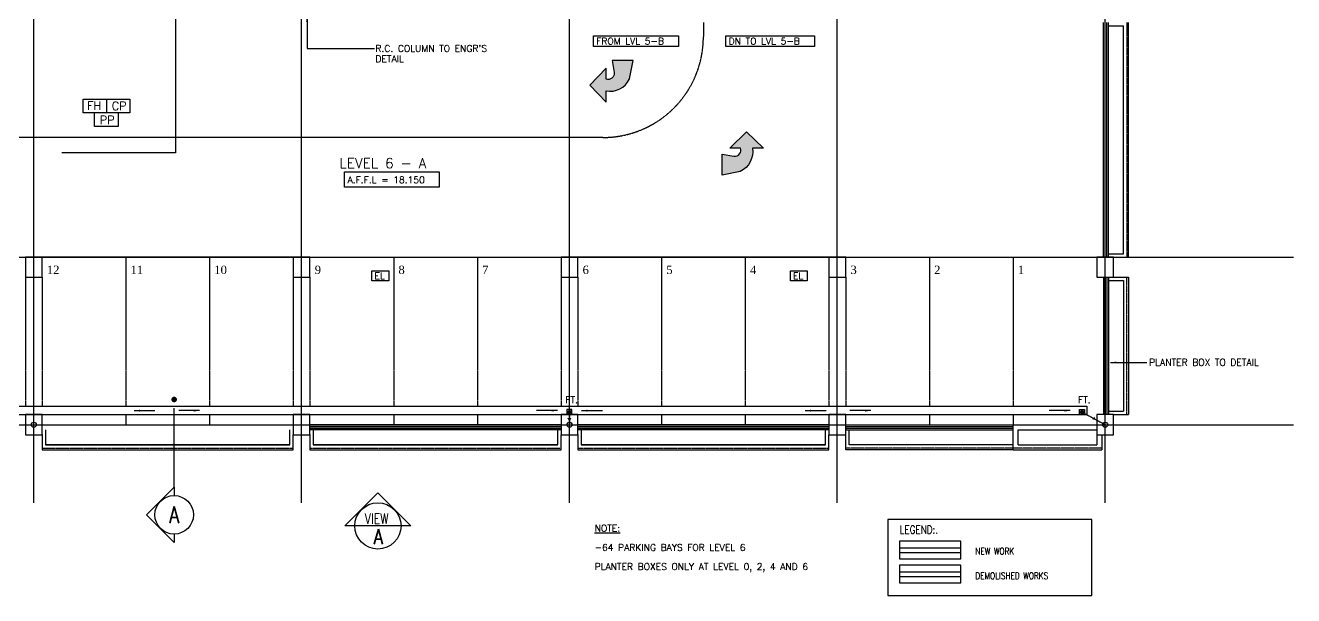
# Model space of a CAD drawing. Header units: millimetres. Extents: x -312260 to 194620, y -310600 to 21683.
# Drawn here: x -14659 to 23219, y -24317 to -7307 of the extents above; entities that cross this region are included whole.
import ezdxf
from ezdxf.enums import TextEntityAlignment as Align

# ---------------------------------------------------------------- set-up
doc = ezdxf.new("R2010")
doc.units = ezdxf.units.MM
doc.header["$LTSCALE"] = 5
doc.header["$MEASUREMENT"] = 0
for name, pattern in [('CENTER', [2, 1.25, -0.25, 0.25, -0.25]), ('DASHDOT', [1, 0.5, -0.25, 0, -0.25]), ('DASHDOT2', [0.5, 0.25, -0.125, 0, -0.125]), ('DASHED', [0.75, 0.5, -0.25]), ('DASHED2', [0.375, 0.25, -0.125]), ('DASHEDX2', [1.5, 1, -0.5]), ('HIDDEN2', [0.1875, 0.125, -0.0625])]:
    doc.linetypes.add(name, pattern=pattern)
for name, color, linetype in [('ARROW', 254, 'Continuous'), ('beam_p', 1, 'Continuous'), ('col', 7, 'Continuous'), ('CP NUMBERING', 1, 'Continuous'), ('DEMOLISHED- ASBUILT', 8, 'DASHED2'), ('DRAIN', 5, 'Continuous'), ('EL & K', 10, 'Continuous'), ('FIX', 5, 'Continuous'), ('GRID', 9, 'CENTER'), ('HORDING', 4, 'DASHDOT'), ('LEG-T', 7, 'Continuous'), ('LINE', 7, 'Continuous'), ('MV', 7, 'Continuous'), ('parap', 7, 'Continuous'), ('park L', 9, 'DASHEDX2'), ('RAIL', 1, 'Continuous'), ('RWDP', 1, 'Continuous'), ('SPEC', 7, 'Continuous'), ('T35', 2, 'Continuous'), ('TEXT', 7, 'Continuous'), ('wall', 2, 'Continuous')]:
    doc.layers.add(name, color=color, linetype=linetype)
doc.styles.add('CARPARK NO', font='TIMES.TTF', dxfattribs={"height": 200})
doc.styles.add('E', font='ROMANS.SHX', dxfattribs={"width": 0.9})
doc.styles.add('ROMANS', font='romans.shx', dxfattribs={"width": 0.9, "height": 450})
doc.styles.add('ROMS', font='romans.shx', dxfattribs={"width": 0.8, "height": 230})
doc.styles.add('S100', font='ROMANS.shx', dxfattribs={"height": 200})
doc.dimstyles.new('S100', dxfattribs={"dimscale": 0, "dimtxt": 150, "dimasz": 175, "dimexe": 150, "dimexo": 150, "dimgap": 150, "dimtad": 1, "dimdec": 0, "dimzin": 0, "dimdsep": 46, "dimtxsty": 'S100', "dimcen": 0, "dimdle": 100, "dimclrd": 5, "dimclre": 5, "dimclrt": 1, "dimaunit": 1, "dimadec": 0, "dimazin": 0, "dimtfac": 1, "dimtdec": 0, "dimtofl": 0, "dimtmove": 1, "dimatfit": 3, "dimfxl": 1, "dimtolj": 1, "dimtzin": 0, "dimarcsym": 0})

# ---------------------------------------------------------------- blocks, each defined once
blk = doc.blocks.new('FT')
at = {"layer": 'FIX', "color": 6, "linetype": 'Continuous'}
for p, q in [((-102916, 3485), (-102974, 3542)), ((-102947, 3489), (-102969, 3511)), ((-102897, 3492), (-102966, 3561)), ((-102883, 3505), (-102953, 3575)), ((-102875, 3524), (-102934, 3583)), ((-102878, 3553), (-102905, 3580))]:
    blk.add_line(p, q, dxfattribs=at)
blk.add_lwpolyline([(-102849, 3609), (-102999, 3609), (-102999, 3459), (-102849, 3459)], close=True, dxfattribs=at)
blk.add_circle((-102924, 3534), 50, dxfattribs=at)

msp = doc.modelspace()

# ---------------------------------------------------------------- hatches: boundary and pattern name
at = {"layer": 'ARROW', "linetype": 'Continuous'}
for points in [[(2684.4, -8911.4), (2684.4, -8584.5), (2199.7, -9088.9), (2684.4, -9593.3), (2684.4, -9261.7, 0.3415961), (3379.6, -8902.6), (3490.6, -8356.3), (2868, -8356.3), (2922.2, -8711.1, -0.5725495)], [(6502.4, -11204.5), (6147.5, -11150.3), (6147.5, -11772.9), (6693.8, -11661.9, 0.3415961), (7052.9, -10966.7), (7384.5, -10966.7), (6880.1, -10482), (6375.7, -10966.7), (6702.7, -10966.7, -0.5725495)]]:
    msp.add_hatch(color=256, dxfattribs=at).paths.add_polyline_path(points)

# ---------------------------------------------------------------- linework, layer by layer
for p, q in [((-12239.1, -9506.1), (-12239.1, -9916.7)), ((-11882.9, -9916.7), (-11882.9, -10327.3)), ((-3439.8, -22239.9), (-4819.8, -22239.9))]:
    msp.add_line(p, q)
at = {"color": 3}
for p, q in [((-10215.7, -21085.1), (-10215.7, -18724.9)), ((-10215.7, -21085.1), (-11040.3, -21909.7)), ((-10215.7, -21085.1), (-10215.7, -21332.1)), ((-10215.7, -22734.2), (-11040.3, -21909.7)), ((-10215.7, -22482.1), (-10215.7, -22734.2))]:
    msp.add_line(p, q, dxfattribs=at)
msp.add_lwpolyline([(-6959.2, -2933.3), (-10178.4, -2933.3), (-10178.4, -11103.6), (-13574.4, -11103.6)], dxfattribs=at)
at = {"color": 1}
for points in [[(2303.7, -7618.2), (4846.4, -7618.2), (4846.4, -7938.5), (2303.7, -7938.5)], [(6260.2, -7618.2), (8906.3, -7618.2), (8906.3, -7938.5), (6260.2, -7938.5)], [(-5132.9, -11672), (-2297, -11672), (-2297, -12134), (-5132.9, -12134)]]:
    msp.add_lwpolyline(points, close=True, dxfattribs=at)
at = {"color": 3, "const_width": 83.6}
msp.add_lwpolyline([(-10257.5, -18467.9, 1), (-10173.9, -18467.9, 1)], format="xyb", close=True, dxfattribs=at)
at = {"color": 3}
for centre, radius in [((-10215.7, -21907.1), 575), ((-4129.8, -22239.9), 690)]:
    msp.add_circle(centre, radius, dxfattribs=at)
at = {"layer": 'ARROW', "linetype": 'Continuous', "flags": 128}
for points in [[(2684.4, -9261.7, 0.3415961), (3379.6, -8902.6), (3490.6, -8356.3), (2868, -8356.3), (2922.2, -8711.1, -0.5725495), (2684.4, -8911.4), (2684.4, -8584.5), (2199.7, -9088.9), (2684.4, -9593.3), (2684.4, -9261.7)], [(7052.9, -10966.7, -0.3415961), (6693.8, -11661.9), (6147.5, -11772.9), (6147.5, -11150.3), (6502.4, -11204.5, 0.5725495), (6702.7, -10966.7), (6375.7, -10966.7), (6880.1, -10482), (7384.5, -10966.7), (7052.9, -10966.7)]]:
    msp.add_lwpolyline(points, format="xyb", dxfattribs=at)
at = {"layer": 'beam_p', "ltscale": 2}
for p, q in [((17690.6, -7319.3), (18140.6, -7319.3)), ((18140.6, -14119.3), (18140.6, -7319.3)), ((18290.6, -14219.3), (18290.6, -7219.3)), ((17690.6, -14119.3), (18140.6, -14119.3)), ((17840.6, -14219.3), (18290.6, -14219.3)), ((17690.6, -14919.3), (18140.6, -14919.3)), ((17840.6, -14819.3), (18290.6, -14819.3)), ((18140.6, -14919.3), (18140.6, -18819.3)), ((18290.6, -14819.3), (18290.6, -18919.3)), ((17690.6, -18819.3), (18140.6, -18819.3)), ((17840.6, -18919.3), (18290.6, -18919.3)), ((14990.6, -19819.3), (14990.6, -19369.3)), ((14990.6, -19369.3), (17340.6, -19369.3)), ((17340.6, -19369.3), (17340.6, -19819.3)), ((-6759.4, -19819.3), (-14059.4, -19819.3)), ((1240.6, -19819.3), (-6059.4, -19819.3)), ((9240.6, -19819.3), (1940.6, -19819.3)), ((14990.6, -19819.3), (17340.6, -19819.3))]:
    msp.add_line(p, q, dxfattribs=at)
at = {"layer": 'beam_p', "color": 5, "linetype": 'HIDDEN2', "ltscale": 2}
for p, q in [((18240.6, -7219.3), (18240.6, -14219.3)), ((18240.6, -18919.3), (18240.6, -14819.3)), ((17490.6, -19919.3), (14840.6, -19919.3))]:
    msp.add_line(p, q, dxfattribs=at)
at = {"layer": 'beam_p', "color": 7, "ltscale": 2}
for p, q in [((14840.6, -19969.3), (14840.6, -19219.3)), ((17490.6, -19519.3), (17490.6, -19969.3)), ((14840.6, -19969.3), (17490.6, -19969.3))]:
    msp.add_line(p, q, dxfattribs=at)
at = {"layer": 'beam_p', "ltscale": 2}
for points in [[(-14159.4, -19513.7), (-14159.4, -19963.7), (-6659.4, -19963.7), (-6659.4, -19519.3)], [(-14059.4, -19369.3), (-14059.4, -19819.3), (-6759.4, -19819.3), (-6759.4, -19369.3)], [(-6159.4, -19513.7), (-6159.4, -19963.7), (1340.6, -19963.7), (1340.6, -19519.3)], [(-6059.4, -19369.3), (-6059.4, -19819.3), (1240.6, -19819.3), (1240.6, -19369.3)], [(1840.6, -19513.7), (1840.6, -19963.7), (9340.6, -19963.7), (9340.6, -19519.3)], [(1940.6, -19369.3), (1940.6, -19819.3), (9240.6, -19819.3), (9240.6, -19369.3)], [(14840.6, -19963.7), (9840.6, -19963.7), (9840.6, -19519.3)], [(14840.6, -19819.3), (9940.6, -19819.3), (9940.6, -19369.3)]]:
    msp.add_lwpolyline(points, dxfattribs=at)
at = {"layer": 'beam_p', "color": 5, "linetype": 'HIDDEN2', "ltscale": 2}
for points in [[(-14159.4, -19519.3), (-14159.4, -19919.3), (-6659.4, -19919.3), (-6659.4, -19519.3)], [(-6159.4, -19519.3), (-6159.4, -19919.3), (1340.6, -19919.3), (1340.6, -19519.3)], [(1840.6, -19519.3), (1840.6, -19919.3), (9340.6, -19919.3), (9340.6, -19519.3)], [(14840.6, -19919.3), (9840.6, -19919.3), (9840.6, -19519.3)]]:
    msp.add_lwpolyline(points, dxfattribs=at)
at = {"layer": 'col', "color": 3}
for points in [[(-14159.4, -14219.3), (-14659.4, -14219.3), (-14659.4, -14819.3), (-14159.4, -14819.3)], [(-6159.4, -14219.3), (-6659.4, -14219.3), (-6659.4, -14819.3), (-6159.4, -14819.3)], [(1840.6, -14219.3), (1340.6, -14219.3), (1340.6, -14819.3), (1840.6, -14819.3)], [(9840.6, -14219.3), (9340.6, -14219.3), (9340.6, -14819.3), (9840.6, -14819.3)], [(17840.6, -14219.3), (17340.6, -14219.3), (17340.6, -14819.3), (17840.6, -14819.3)], [(-14159.4, -18919.3), (-14659.4, -18919.3), (-14659.4, -19519.3), (-14159.4, -19519.3)], [(-6159.4, -18919.3), (-6659.4, -18919.3), (-6659.4, -19519.3), (-6159.4, -19519.3)], [(1840.6, -18919.3), (1340.6, -18919.3), (1340.6, -19519.3), (1840.6, -19519.3)], [(9840.6, -18919.3), (9340.6, -18919.3), (9340.6, -19519.3), (9840.6, -19519.3)], [(17840.6, -18919.3), (17340.6, -18919.3), (17340.6, -19519.3), (17840.6, -19519.3)]]:
    msp.add_lwpolyline(points, close=True, dxfattribs=at)
at = {"layer": 'DEMOLISHED- ASBUILT', "color": 7, "linetype": 'Continuous'}
for p, q in [((11450.4, -22895), (13279.5, -22895)), ((11450.4, -23030), (13279.5, -23030))]:
    msp.add_line(p, q, dxfattribs=at)
at = {"layer": 'DEMOLISHED- ASBUILT', "color": 7, "linetype": 'DASHED'}
for p, q in [((11450.4, -23609), (13279.5, -23609)), ((11450.4, -23744), (13279.5, -23744))]:
    msp.add_line(p, q, dxfattribs=at)
at = {"layer": 'DEMOLISHED- ASBUILT', "color": 1, "linetype": 'Continuous'}
for points in [[(11450.4, -23225.1), (13279.5, -23225.1), (13279.5, -22696.7), (11450.4, -22696.7)], [(11450.4, -23939.1), (13279.5, -23939.1), (13279.5, -23410.7), (11450.4, -23410.7)]]:
    msp.add_lwpolyline(points, close=True, dxfattribs=at)
at = {"layer": 'DRAIN'}
for p, q in [((-37859.4, -18669.3), (17040.6, -18669.3)), ((-37859.4, -18919.3), (17040.6, -18919.3)), ((17040.6, -18669.3), (17040.6, -18919.3))]:
    msp.add_line(p, q, dxfattribs=at)
at = {"layer": 'EL & K', "color": 10}
for points in [[(-4307.8, -14623.7), (-3807.8, -14623.7), (-3807.8, -14923.7), (-4307.8, -14923.7)], [(8192.2, -14623.7), (8692.2, -14623.7), (8692.2, -14923.7), (8192.2, -14923.7)]]:
    msp.add_lwpolyline(points, close=True, dxfattribs=at)
at = {"layer": 'GRID', "linetype": 'CENTER', "ltscale": 2}
for p, q in [((17590.6, -21553.2), (17590.6, 20308)), ((-14409.4, -21553.2), (-14409.4, 14830.7)), ((-6409.4, -21553.2), (-6409.4, 14830.7)), ((1590.6, -21553.2), (1590.6, 14830.7)), ((9590.6, -21553.2), (9590.6, 14830.7)), ((-45970.9, -14219.3), (23219.1, -14219.3)), ((-45970.9, -19219.3), (23219.1, -19219.3))]:
    msp.add_line(p, q, dxfattribs=at)
at = {"layer": 'HORDING', "color": 5, "linetype": 'Continuous'}
msp.add_lwpolyline([(11098.8, -24317.1), (17191, -24317.1), (17191, -22050.8), (11098.8, -22050.8)], close=True, dxfattribs=at)
at = {"layer": 'LEG-T'}
for p, q in [((-12936.3, -9506.1), (-11542, -9506.1)), ((-12936.3, -9916.7), (-12936.3, -9506.1)), ((-11542, -9506.1), (-11542, -9916.7)), ((-11542, -9916.7), (-12936.3, -9916.7)), ((-12595.4, -10327.3), (-12595.4, -9916.7)), ((-11882.9, -10327.3), (-12595.4, -10327.3))]:
    msp.add_line(p, q, dxfattribs=at)
at = {"layer": 'parap', "color": 0, "ltscale": 2}
for p, q in [((17540.6, -14219.3), (17540.6, -7219.3)), ((17690.6, -14219.3), (17690.6, -7219.3)), ((17540.6, -14819.3), (17540.6, -18919.3)), ((17690.6, -14819.3), (17690.6, -18919.3)), ((1340.6, -19219.3), (-6159.4, -19219.3)), ((9340.6, -19219.3), (1840.6, -19219.3)), ((9840.6, -19219.3), (17340.6, -19219.3)), ((1340.6, -19369.3), (-6159.4, -19369.3)), ((9340.6, -19369.3), (1840.6, -19369.3)), ((9840.6, -19369.3), (14840.6, -19369.3))]:
    msp.add_line(p, q, dxfattribs=at)
at = {"layer": 'park L', "color": 8, "ltscale": 2}
for p, q in [((-6659.4, -14219.3), (-14159.4, -14219.3)), ((-6159.4, -14219.3), (1340.6, -14219.3)), ((9340.6, -14219.3), (1840.6, -14219.3)), ((9840.6, -14219.3), (17340.6, -14219.3))]:
    msp.add_line(p, q, dxfattribs=at)
at = {"layer": 'park L'}
for p, q in [((-11659.4, -14219.3), (-11659.4, -18669.3)), ((-9159.4, -14219.3), (-9159.4, -18669.3)), ((-3659.4, -14219.3), (-3659.4, -18669.3)), ((-1159.4, -14219.3), (-1159.4, -18669.3)), ((4340.6, -14219.3), (4340.6, -18669.3)), ((6840.6, -14219.3), (6840.6, -18669.3)), ((12340.6, -14219.3), (12340.6, -18669.3)), ((14840.6, -14219.3), (14840.6, -18669.3)), ((-14659.4, -14819.3), (-14659.4, -18669.3)), ((-14159.4, -14819.3), (-14159.4, -18669.3)), ((-6659.4, -14819.3), (-6659.4, -18669.3)), ((-6159.4, -14819.3), (-6159.4, -18669.3)), ((1340.6, -14819.3), (1340.6, -18669.3)), ((1840.6, -14819.3), (1840.6, -18669.3)), ((9340.6, -14819.3), (9340.6, -18669.3)), ((9840.6, -14819.3), (9840.6, -18669.3)), ((-11659.4, -18919.3), (-11659.4, -19219.3)), ((-9159.4, -18919.3), (-9159.4, -19219.3)), ((-3659.4, -18919.3), (-3659.4, -19219.3)), ((-1159.4, -18919.3), (-1159.4, -19219.3)), ((4340.6, -18919.3), (4340.6, -19219.3)), ((6840.6, -18919.3), (6840.6, -19219.3)), ((12340.6, -18919.3), (12340.6, -19219.3)), ((14840.6, -18919.3), (14840.6, -19219.3))]:
    msp.add_line(p, q, dxfattribs=at)
at = {"layer": 'RAIL', "color": 5, "ltscale": 1000}
for p, q in [((17590.6, -14219.3), (17590.6, -7219.3)), ((17640.6, -14219.3), (17640.6, -7219.3)), ((17590.6, -14819.3), (17590.6, -18919.3)), ((17640.6, -14819.3), (17640.6, -18919.3)), ((-6159.4, -19269.3), (1340.6, -19269.3)), ((1840.6, -19269.3), (9340.6, -19269.3)), ((9840.6, -19269.3), (14840.6, -19269.3)), ((-6159.4, -19319.3), (1340.6, -19319.3)), ((1840.6, -19319.3), (9340.6, -19319.3)), ((9840.6, -19319.3), (14840.6, -19319.3))]:
    msp.add_line(p, q, dxfattribs=at)
at = {"layer": 'RWDP', "color": 2, "linetype": 'DASHDOT2'}
for points in [[(1590.6, -18844.3), (1590.6, -19219.3)], [(16903, -18844.3), (17590.6, -19219.3)], [(1537.9, -19022.6), (1590.6, -19072.7), (1638.2, -19025.9)], [(17257.2, -18991.9), (17265.1, -19041.7), (17218.5, -19054.9)]]:
    msp.add_lwpolyline(points, dxfattribs=at)
at = {"layer": 'RWDP'}
for centre in [(-14409.4, -19219.3), (1590.6, -19219.3), (17590.6, -19219.3)]:
    msp.add_circle(centre, 75, dxfattribs=at)
at = {"layer": 'T35', "color": 3}
for p, q in [((-5122.4, -22239.9), (-4133, -21250.4)), ((-3143.5, -22239.9), (-4133, -21250.4)), ((-4819.8, -22239.9), (-5122.4, -22239.9)), ((-3143.5, -22239.9), (-3439.8, -22239.9))]:
    msp.add_line(p, q, dxfattribs=at)
at = {"layer": 'wall', "linetype": 'DASHEDX2', "ltscale": 3}
msp.add_lwpolyline([(5590.6, -7219.3), (5590.6, -7650.1, -0.4142136), (2590.6, -10650.1), (-23409.4, -10650.1, -0.4142136), (-26409.4, -7650.1), (-26409.4, -6619.3)], format="xyb", dxfattribs=at)

# ---------------------------------------------------------------- block references
at = {"layer": 'wall'}
msp.add_blockref('FT', (104514.9, -22378.2), dxfattribs=at)
at = {"layer": 'wall', "xscale": -1}
msp.add_blockref('FT', (-86021.3, -22378.2), dxfattribs=at)

# ---------------------------------------------------------------- texts
at = {"color": 2, "style": 'S100'}
for s, p in [('FROM LVL 5-B', (2389.4, -7877)), ('DN TO LVL 5-B', (6345.9, -7877)), ('A.F.F.L = 18.150', (-5035, -12013.8))]:
    msp.add_text(s, height=200, rotation=0, dxfattribs=at).set_placement(p)
at = {"color": 3, "style": 'S100'}
msp.add_text('LEVEL 6 - A', height=300, rotation=0, dxfattribs=at).set_placement((-5279.8, -11568))
at = {"color": 1, "style": 'S100'}
for p in [(1468.7, -18572.8), (16781, -18572.8)]:
    msp.add_text('FT.', height=200, rotation=0, dxfattribs=at).set_placement(p)
at = {"layer": 'CP NUMBERING', "style": 'CARPARK NO'}
for s, p in [('12', (-14017.7, -14723.9)), ('11', (-11517.7, -14723.9)), ('10', (-9017.7, -14723.9)), ('9', (-6017.7, -14723.9)), ('8', (-3517.7, -14723.9)), ('7', (-1017.7, -14723.9)), ('6', (1982.3, -14723.9)), ('5', (4482.3, -14723.9)), ('4', (6982.3, -14723.9)), ('3', (9982.3, -14723.9)), ('2', (12482.3, -14723.9)), ('1', (14982.3, -14723.9))]:
    msp.add_text(s, height=250, dxfattribs=at).set_placement(p)
at = {"layer": 'EL & K', "color": 10, "style": 'ROMS'}
for p in [(-4232, -14881.1), (8268, -14881.1)]:
    msp.add_text('EL', height=200, dxfattribs=at).set_placement(p)
at = {"layer": 'HORDING', "color": 3, "linetype": 'Continuous', "style": 'ROMANS', "width": 0.8}
msp.add_text('LEGEND:.', height=240, dxfattribs=at).set_placement((11456, -22469.9))
at = {"layer": 'LEG-T', "color": 2, "ltscale": 10, "style": 'S100'}
for s, p in [('FH', (-12604.3, -9702.7, 1943.7)), ('CP', (-11857.4, -9708.4, 1943.7)), ('PP', (-12217.7, -10130.3, 1943.7))]:
    msp.add_text(s, height=250, dxfattribs=at).set_placement(p, align=Align.MIDDLE)
at = {"layer": 'LINE', "color": 7, "style": 'ROMANS', "width": 0.8}
for s, p in [('NEW WORK', (13713.8, -23092.9)), ('DEMOLISHED WORKS', (13713.8, -23824.8))]:
    msp.add_text(s, height=200, dxfattribs=at).set_placement(p)
at = {"layer": 'SPEC', "style": 'S100'}
for s, p in [("R.C. COLUMN TO ENGR'S", (-4202.8, -8094.1)), ('DETAIL', (-4202.8, -8405.7)), ('PLANTER BOX TO DETAIL', (18903.7, -17458.1))]:
    msp.add_text(s, height=200, dxfattribs=at).set_placement(p)
at = {"layer": 'TEXT', "color": 4, "style": 'E', "width": 0.8}
msp.add_text('A', height=500, dxfattribs=at).set_placement((-10366.3, -22154.1))
at = {"layer": 'TEXT', "color": 2, "style": 'E', "width": 0.8}
for s, height, p in [('VIEW', 300, (-4522.4, -22172.7)), ('A', 450, (-4253, -22786.1))]:
    msp.add_text(s, height=height, dxfattribs=at).set_placement(p)
at = {"layer": 'TEXT', "style": 'S100'}
for s, p in [('%%UNOTE:', (2340.6, -22407.9)), ('-64 PARKING BAYS FOR LEVEL 6', (2340.6, -22981.8)), ('PLANTER BOXES ONLY AT LEVEL 0, 2, 4 AND 6', (2340.6, -23552.4))]:
    msp.add_text(s, height=200, rotation=0, dxfattribs=at).set_placement(p)

# ---------------------------------------------------------------- leaders
at = {"layer": 'MV'}
msp.add_leader([(-6247.8, -7025.5), (-6247.8, -7993.3), (-4234.7, -7993.3)], dimstyle='S100', override={"dimscale": 1}, dxfattribs=at)
at = {"layer": 'RWDP'}
for points in [[(-11413.4, -18799), (-10789.6, -18799)], [(-9453.7, -18799), (-10077.5, -18799)], [(1230.5, -18799), (606.7, -18799)], [(1950.7, -18799), (2574.5, -18799)], [(8630.6, -18799), (9254.3, -18799)], [(10590.2, -18799), (9966.4, -18799)], [(16542.9, -18799), (15919.1, -18799)]]:
    msp.add_leader(points, dimstyle='S100', override={"dimscale": 1, "dimtad": 0}, dxfattribs=at)
at = {"layer": 'SPEC'}
msp.add_leader([(17752, -17362.8), (18831.7, -17362.8)], dimstyle='S100', override={"dimscale": 1}, dxfattribs=at)

doc.saveas('drawing.dxf')
